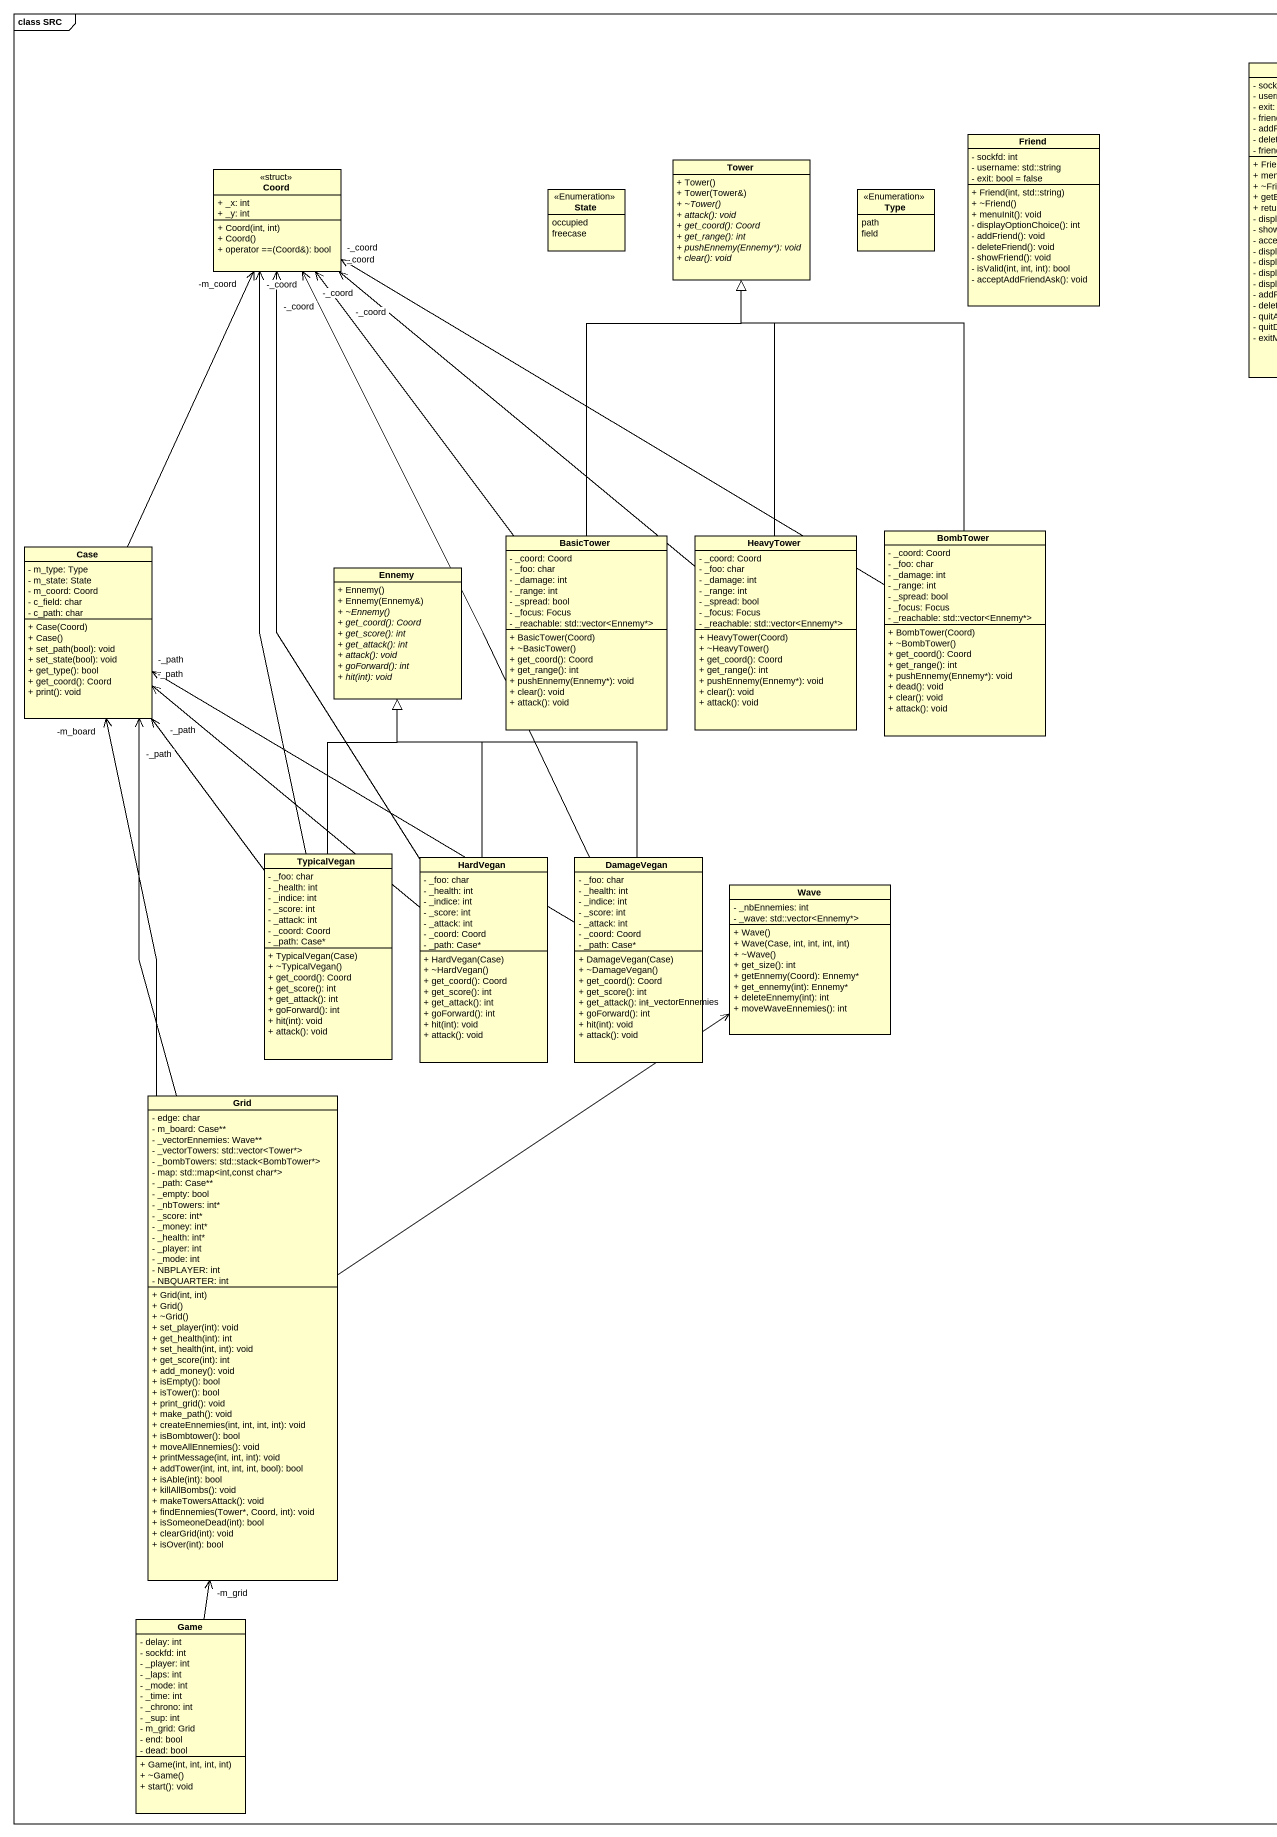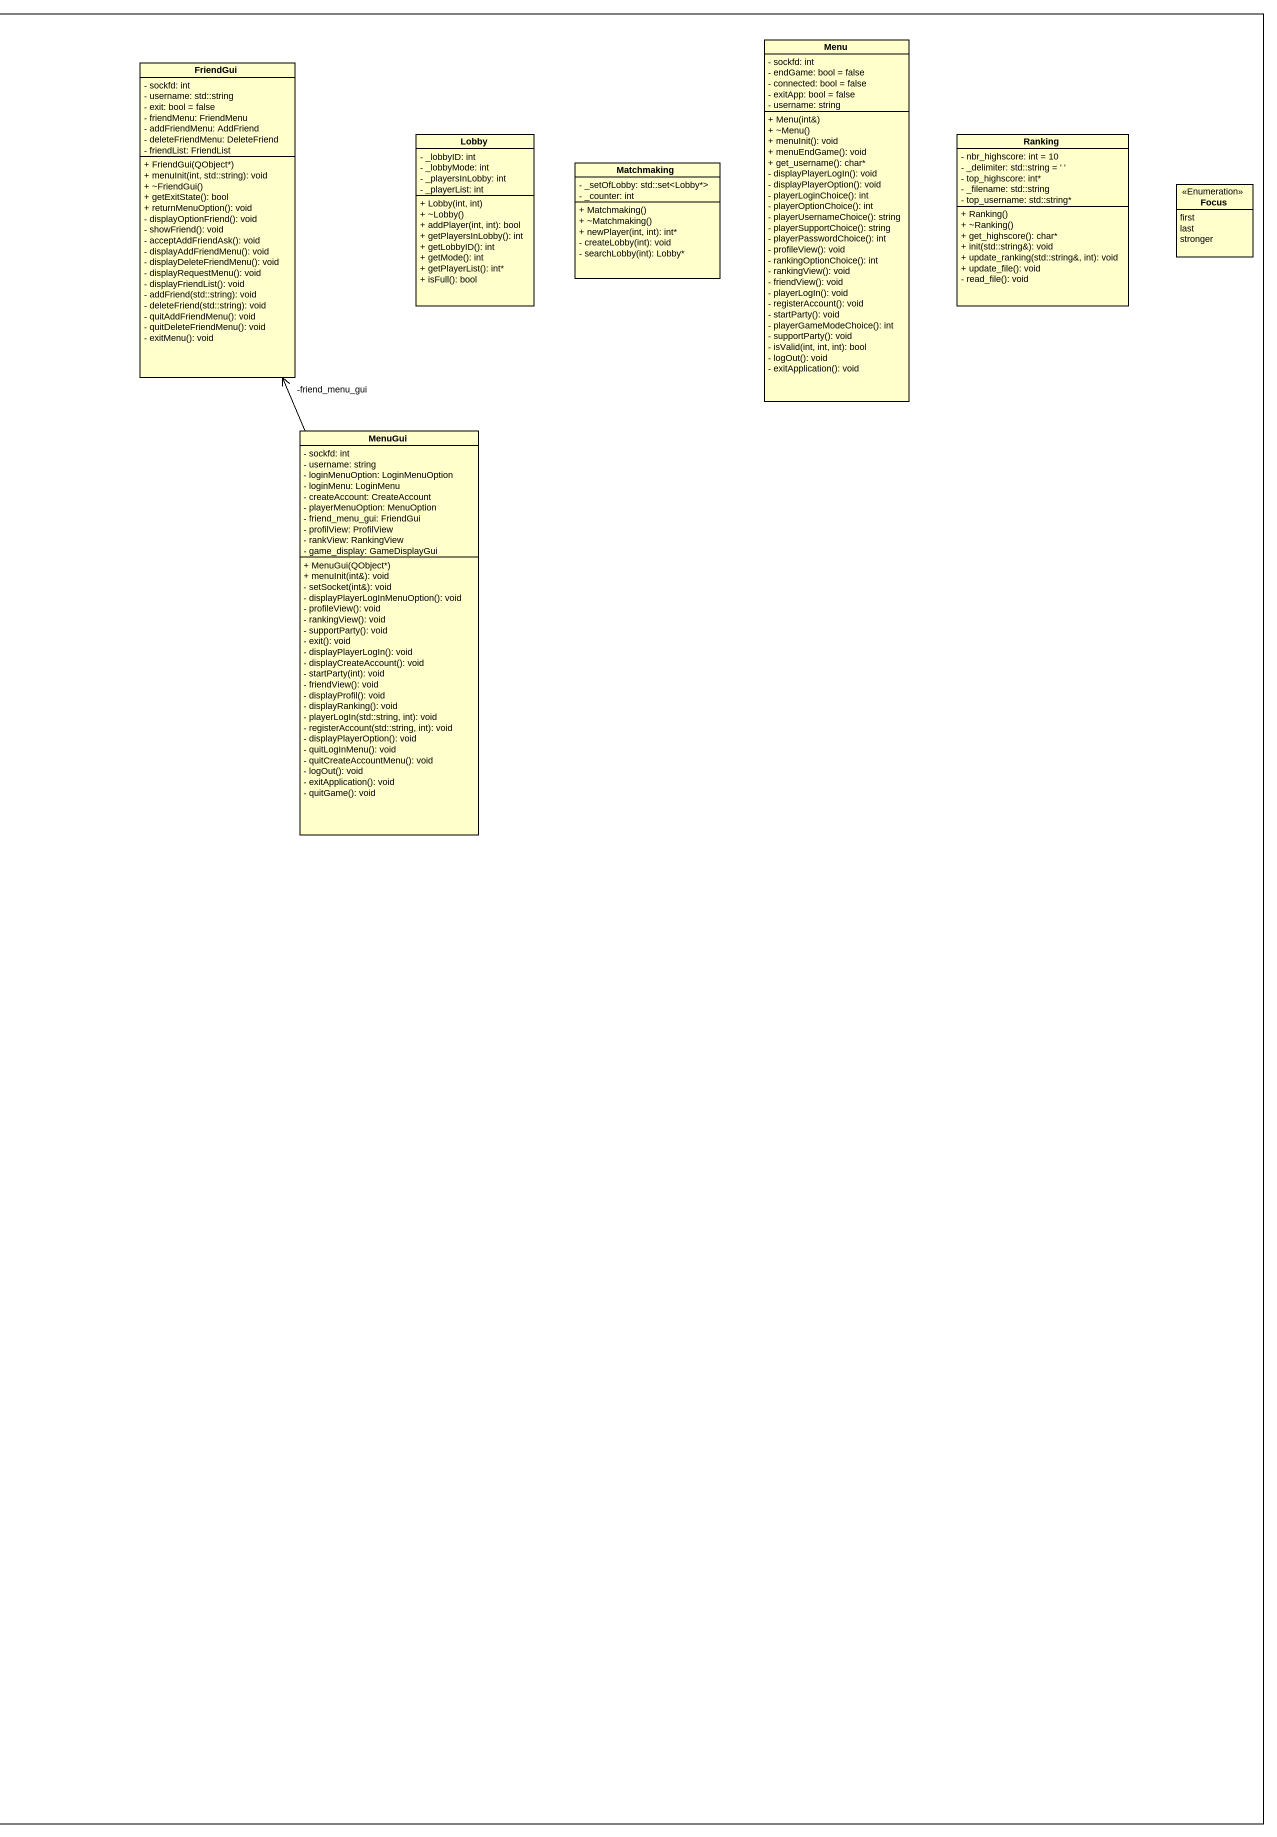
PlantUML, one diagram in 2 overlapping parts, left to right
@startuml
mainframe class SRC
hide circle
hide empty members
skinparam classAttributeIconSize 0
class FriendGui {
  - sockfd: int
  - username: std::string
  - exit: bool = false
  - friendMenu: FriendMenu
  - addFriendMenu: AddFriend
  - deleteFriendMenu: DeleteFriend
  - friendList: FriendList
  + FriendGui(QObject*)
  + menuInit(int, std::string): void
  + ~FriendGui()
  + getExitState(): bool
  + returnMenuOption(): void
  - displayOptionFriend(): void
  - showFriend(): void
  - acceptAddFriendAsk(): void
  - displayAddFriendMenu(): void
  - displayDeleteFriendMenu(): void
  - displayRequestMenu(): void
  - displayFriendList(): void
  - addFriend(std::string): void
  - deleteFriend(std::string): void
  - quitAddFriendMenu(): void
  - quitDeleteFriendMenu(): void
  - exitMenu(): void
}
class Menu {
  - sockfd: int
  - endGame: bool = false
  - connected: bool = false
  - exitApp: bool = false
  - username: string
  + Menu(int&)
  + ~Menu()
  + menuInit(): void
  + menuEndGame(): void
  + get_username(): char*
  - displayPlayerLogIn(): void
  - displayPlayerOption(): void
  - playerLoginChoice(): int
  - playerOptionChoice(): int
  - playerUsernameChoice(): string
  - playerSupportChoice(): string
  - playerPasswordChoice(): int
  - profileView(): void
  - rankingOptionChoice(): int
  - rankingView(): void
  - friendView(): void
  - playerLogIn(): void
  - registerAccount(): void
  - startParty(): void
  - playerGameModeChoice(): int
  - supportParty(): void
  - isValid(int, int, int): bool
  - logOut(): void
  - exitApplication(): void
}
class Friend {
  - sockfd: int
  - username: std::string
  - exit: bool = false
  + Friend(int, std::string)
  + ~Friend()
  + menuInit(): void
  - displayOptionChoice(): int
  - addFriend(): void
  - deleteFriend(): void
  - showFriend(): void
  - isValid(int, int, int): bool
  - acceptAddFriendAsk(): void
}
class Lobby {
  - _lobbyID: int
  - _lobbyMode: int
  - _playersInLobby: int
  - _playerList: int
  + Lobby(int, int)
  + ~Lobby()
  + addPlayer(int, int): bool
  + getPlayersInLobby(): int
  + getLobbyID(): int
  + getMode(): int
  + getPlayerList(): int*
  + isFull(): bool
}
class Ranking {
  - nbr_highscore: int = 10
  - _delimiter: std::string = ' '
  - top_highscore: int*
  - _filename: std::string
  - top_username: std::string*
  + Ranking()
  + ~Ranking()
  + get_highscore(): char*
  + init(std::string&): void
  + update_ranking(std::string&, int): void
  + update_file(): void
  - read_file(): void
}
class Coord <<struct>> {
  + _x: int
  + _y: int
  + Coord(int, int)
  + Coord()
  + operator ==(Coord&): bool
}
class Tower {
  + Tower()
  + Tower(Tower&)
  {abstract} + ~Tower()
  {abstract} + attack(): void
  {abstract} + get_coord(): Coord
  {abstract} + get_range(): int
  {abstract} + pushEnnemy(Ennemy*): void
  {abstract} + clear(): void
}
class Matchmaking {
  - _setOfLobby: std::set<Lobby*>
  - _counter: int
  + Matchmaking()
  + ~Matchmaking()
  + newPlayer(int, int): int*
  - createLobby(int): void
  - searchLobby(int): Lobby*
}
enum Focus <<Enumeration>> {
  first
  last
  stronger
}
enum "State" as State_ <<Enumeration>> {
  occupied
  freecase
}
enum Type <<Enumeration>> {
  path
  field
}
class MenuGui {
  - sockfd: int
  - username: string
  - loginMenuOption: LoginMenuOption
  - loginMenu: LoginMenu
  - createAccount: CreateAccount
  - playerMenuOption: MenuOption
  - friend_menu_gui: FriendGui
  - profilView: ProfilView
  - rankView: RankingView
  - game_display: GameDisplayGui
  + MenuGui(QObject*)
  + menuInit(int&): void
  - setSocket(int&): void
  - displayPlayerLogInMenuOption(): void
  - profileView(): void
  - rankingView(): void
  - supportParty(): void
  - exit(): void
  - displayPlayerLogIn(): void
  - displayCreateAccount(): void
  - startParty(int): void
  - friendView(): void
  - displayProfil(): void
  - displayRanking(): void
  - playerLogIn(std::string, int): void
  - registerAccount(std::string, int): void
  - displayPlayerOption(): void
  - quitLogInMenu(): void
  - quitCreateAccountMenu(): void
  - logOut(): void
  - exitApplication(): void
  - quitGame(): void
}
class BasicTower {
  - _coord: Coord
  - _foo: char
  - _damage: int
  - _range: int
  - _spread: bool
  - _focus: Focus
  - _reachable: std::vector<Ennemy*>
  + BasicTower(Coord)
  + ~BasicTower()
  + get_coord(): Coord
  + get_range(): int
  + pushEnnemy(Ennemy*): void
  + clear(): void
  + attack(): void
}
class HeavyTower {
  - _coord: Coord
  - _foo: char
  - _damage: int
  - _range: int
  - _spread: bool
  - _focus: Focus
  - _reachable: std::vector<Ennemy*>
  + HeavyTower(Coord)
  + ~HeavyTower()
  + get_coord(): Coord
  + get_range(): int
  + pushEnnemy(Ennemy*): void
  + clear(): void
  + attack(): void
}
class BombTower {
  - _coord: Coord
  - _foo: char
  - _damage: int
  - _range: int
  - _spread: bool
  - _focus: Focus
  - _reachable: std::vector<Ennemy*>
  + BombTower(Coord)
  + ~BombTower()
  + get_coord(): Coord
  + get_range(): int
  + pushEnnemy(Ennemy*): void
  + dead(): void
  + clear(): void
  + attack(): void
}
class Case {
  - m_type: Type
  - m_state: State
  - m_coord: Coord
  - c_field: char
  - c_path: char
  + Case(Coord)
  + Case()
  + set_path(bool): void
  + set_state(bool): void
  + get_type(): bool
  + get_coord(): Coord
  + print(): void
}
class Ennemy {
  + Ennemy()
  + Ennemy(Ennemy&)
  {abstract} + ~Ennemy()
  {abstract} + get_coord(): Coord
  {abstract} + get_score(): int
  {abstract} + get_attack(): int
  {abstract} + attack(): void
  {abstract} + goForward(): int
  {abstract} + hit(int): void
}
class TypicalVegan {
  - _foo: char
  - _health: int
  - _indice: int
  - _score: int
  - _attack: int
  - _coord: Coord
  - _path: Case*
  + TypicalVegan(Case)
  + ~TypicalVegan()
  + get_coord(): Coord
  + get_score(): int
  + get_attack(): int
  + goForward(): int
  + hit(int): void
  + attack(): void
}
class HardVegan {
  - _foo: char
  - _health: int
  - _indice: int
  - _score: int
  - _attack: int
  - _coord: Coord
  - _path: Case*
  + HardVegan(Case)
  + ~HardVegan()
  + get_coord(): Coord
  + get_score(): int
  + get_attack(): int
  + goForward(): int
  + hit(int): void
  + attack(): void
}
class DamageVegan {
  - _foo: char
  - _health: int
  - _indice: int
  - _score: int
  - _attack: int
  - _coord: Coord
  - _path: Case*
  + DamageVegan(Case)
  + ~DamageVegan()
  + get_coord(): Coord
  + get_score(): int
  + get_attack(): int
  + goForward(): int
  + hit(int): void
  + attack(): void
}
class Wave {
  - _nbEnnemies: int
  - _wave: std::vector<Ennemy*>
  + Wave()
  + Wave(Case, int, int, int, int)
  + ~Wave()
  + get_size(): int
  + getEnnemy(Coord): Ennemy*
  + get_ennemy(int): Ennemy*
  + deleteEnnemy(int): int
  + moveWaveEnnemies(): int
}
class Grid {
  - edge: char
  - m_board: Case**
  - _vectorEnnemies: Wave**
  - _vectorTowers: std::vector<Tower*>
  - _bombTowers: std::stack<BombTower*>
  - map: std::map<int,const char*>
  - _path: Case**
  - _empty: bool
  - _nbTowers: int*
  - _score: int*
  - _money: int*
  - _health: int*
  - _player: int
  - _mode: int
  - NBPLAYER: int
  - NBQUARTER: int
  + Grid(int, int)
  + Grid()
  + ~Grid()
  + set_player(int): void
  + get_health(int): int
  + set_health(int, int): void
  + get_score(int): int
  + add_money(): void
  + isEmpty(): bool
  + isTower(): bool
  + print_grid(): void
  + make_path(): void
  + createEnnemies(int, int, int, int): void
  + isBombtower(): bool
  + moveAllEnnemies(): void
  + printMessage(int, int, int): void
  + addTower(int, int, int, int, bool): bool
  + isAble(int): bool
  + killAllBombs(): void
  + makeTowersAttack(): void
  + findEnnemies(Tower*, Coord, int): void
  + isSomeoneDead(int): bool
  + clearGrid(int): void
  + isOver(int): bool
}
class Game {
  - delay: int
  - sockfd: int
  - _player: int
  - _laps: int
  - _mode: int
  - _time: int
  - _chrono: int
  - _sup: int
  - m_grid: Grid
  - end: bool
  - dead: bool
  + Game(int, int, int, int)
  + ~Game()
  + start(): void
}
MenuGui -up-> "-friend_menu_gui" FriendGui
BasicTower -up-> "-_coord" Coord
BasicTower -up-|> Tower
HeavyTower -up-> "-_coord" Coord
HeavyTower -up-|> Tower
BombTower -up-> "-_coord" Coord
BombTower -up-|> Tower
Case -up-> "-m_coord" Coord
TypicalVegan -up-> "-_coord" Coord
TypicalVegan -up-> "-_path" Case
TypicalVegan -up-|> Ennemy
HardVegan -up-> "-_coord" Coord
HardVegan -up-> "-_path" Case
HardVegan -up-|> Ennemy
DamageVegan -up-> "-_coord" Coord
DamageVegan -left-> "-_path" Case
DamageVegan -up-|> Ennemy
Grid -up-> "-_path" Case
Grid -up-> "-m_board" Case
Grid -up-> "-_vectorEnnemies" Wave
Game -up-> "-m_grid" Grid
@enduml
